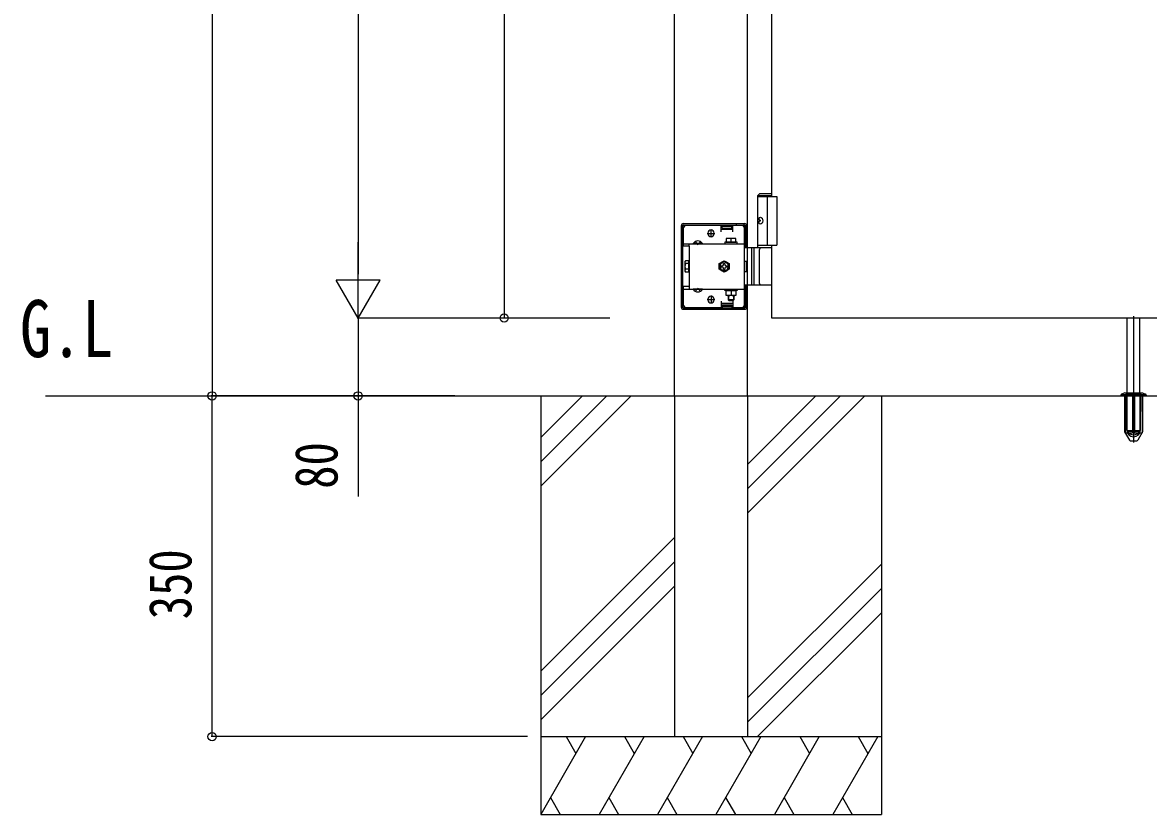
# Model space of a CAD drawing. Units: millimetres, scale not verified. Extents: x -4205 to 4205, y -2970 to 2970.
# Drawn here: x -2162 to -1006, y -260 to 554 of the extents above; entities that cross this region are included whole.
import ezdxf
from ezdxf.enums import TextEntityAlignment as Align

# ---------------------------------------------------------------- set-up
doc = ezdxf.new("R2010")
doc.units = ezdxf.units.MM
doc.header["$LTSCALE"] = 12
for name, color, linetype in [('0-2_USER1', 3, 'Continuous'), ('0-4_YKK_A1', 4, 'Continuous'), ('0-5_YKK_D', 6, 'Continuous')]:
    doc.layers.add(name, color=color, linetype=linetype)
doc.styles.add('ＭＳ ゴシック', font='')
doc.styles.get('ＭＳ ゴシック').set_extended_font_data('MS Gothic')

msp = doc.modelspace()

# ---------------------------------------------------------------- linework, layer by layer
at = {"layer": '0-4_YKK_A1'}
for p, q in [((-1492.48, 170), (-1492.48, 1466.5)), ((-1417.48, 170), (-1417.48, 1466.5)), ((-1392.48, 375), (-1392.48, 1325)), ((-1404.98, 378), (-1406.98, 376)), ((-1406.98, 322), (-1406.98, 376)), ((-1406.98, 376), (-1392.48, 376)), ((-1404.98, 378), (-1392.48, 378)), ((-1397.48, 375), (-1397.48, 325)), ((-1483.48, 347), (-1420.48, 347)), ((-1428.98, 345.5), (-1428.98, 347)), ((-1420.98, 345.5), (-1420.98, 347)), ((-1405.68, 352.1), (-1406.28, 352.1)), ((-1405.68, 347.9), (-1406.28, 347.9)), ((-1404.67, 350.42), (-1405.26, 350.42)), ((-1404.67, 349.58), (-1405.26, 349.58)), ((-1485.48, 261), (-1485.48, 345)), ((-1483.98, 261), (-1483.98, 345)), ((-1483.48, 345.5), (-1420.48, 345.5)), ((-1483.48, 342), (-1483.48, 323.7)), ((-1444.48, 345), (-1480.48, 345)), ((-1458.98, 337), (-1450.98, 337)), ((-1458.23, 336.75), (-1458.23, 337.25)), ((-1454.98, 333), (-1454.98, 341)), ((-1451.73, 336.75), (-1451.73, 337.25)), ((-1444.48, 338.5), (-1444.48, 345)), ((-1432.48, 344), (-1444.48, 344)), ((-1432.48, 341), (-1444.48, 341)), ((-1443.48, 342.5), (-1443.48, 345.5)), ((-1443.48, 342.5), (-1433.48, 342.5)), ((-1433.48, 342.5), (-1433.48, 345.5)), ((-1432.48, 338.5), (-1432.48, 345)), ((-1423.48, 345), (-1432.48, 345)), ((-1420.48, 264), (-1420.48, 342)), ((-1419.98, 322), (-1419.98, 345)), ((-1418.48, 322), (-1418.48, 345)), ((-1483.48, 326.2), (-1420.48, 326.2)), ((-1477.48, 323.7), (-1477.48, 326.2)), ((-1473.23, 326.71), (-1473.23, 326.2)), ((-1463.73, 326.71), (-1473.23, 326.71)), ((-1463.73, 326.2), (-1473.23, 326.2)), ((-1470.83, 328.7), (-1469.63, 326.23)), ((-1469.63, 326.23), (-1468.48, 325.62)), ((-1467.34, 326.23), (-1468.48, 325.62)), ((-1466.13, 328.7), (-1467.34, 326.23)), ((-1463.73, 326.71), (-1463.73, 326.2)), ((-1440.73, 327.8), (-1440.73, 326.2)), ((-1428.23, 327.8), (-1440.73, 327.8)), ((-1440.73, 326.2), (-1428.23, 326.2)), ((-1439.48, 331.8), (-1439.48, 327.8)), ((-1429.48, 331.8), (-1439.48, 331.8)), ((-1439.48, 327.8), (-1429.48, 327.8)), ((-1434.48, 327.8), (-1434.48, 331.37)), ((-1429.48, 327.8), (-1429.48, 331.8)), ((-1428.23, 326.2), (-1428.23, 327.8)), ((-1406.98, 325), (-1387.48, 325)), ((-1477.48, 323.7), (-1483.48, 323.7)), ((-1477.48, 323.7), (-1477.48, 282.3)), ((-1417.48, 322), (-1420.48, 322)), ((-1419.98, 323.7), (-1418.48, 323.7)), ((-1392.48, 322), (-1417.48, 322)), ((-1413.48, 322), (-1413.48, 284)), ((-1410.98, 322), (-1410.98, 284)), ((-1405.29, 285.5), (-1405.29, 320.5)), ((-1481.78, 308), (-1481.33, 308.77)), ((-1481.78, 308), (-1481.78, 298)), ((-1477.78, 308.77), (-1481.33, 308.77)), ((-1477.78, 305.89), (-1481.33, 305.89)), ((-1477.78, 297.23), (-1477.78, 308.77)), ((-1477.78, 306.9), (-1477.48, 306.9)), ((-1477.78, 299.1), (-1477.78, 306.9)), ((-1446.48, 305.89), (-1441.48, 308.77)), ((-1446.48, 300.11), (-1446.48, 305.89)), ((-1444.63, 303.6), (-1443.39, 303.6)), ((-1444.63, 302.4), (-1444.63, 303.6)), ((-1443.39, 302.4), (-1444.63, 302.4)), ((-1442.08, 304.91), (-1442.08, 306.15)), ((-1442.08, 306.15), (-1440.88, 306.15)), ((-1441.48, 308.77), (-1436.48, 305.89)), ((-1440.88, 306.15), (-1440.88, 304.91)), ((-1440.88, 301.09), (-1440.88, 299.85)), ((-1438.33, 302.4), (-1439.57, 302.4)), ((-1436.48, 305.89), (-1436.48, 300.11)), ((-1481.78, 298), (-1481.33, 297.23)), ((-1477.78, 300.11), (-1481.33, 300.11)), ((-1477.78, 297.23), (-1481.33, 297.23)), ((-1477.78, 299.1), (-1477.48, 299.1)), ((-1441.48, 297.23), (-1446.48, 300.11)), ((-1436.48, 300.11), (-1441.48, 297.23)), ((-1477.48, 282.3), (-1483.48, 282.3)), ((-1483.48, 282.3), (-1483.48, 264)), ((-1483.48, 279.8), (-1420.48, 279.8)), ((-1477.48, 282.3), (-1477.48, 279.8)), ((-1463.73, 279.8), (-1473.23, 279.8)), ((-1473.23, 279.29), (-1473.23, 279.8)), ((-1463.73, 279.29), (-1473.23, 279.29)), ((-1470.83, 277.3), (-1469.63, 279.77)), ((-1469.63, 279.77), (-1468.48, 280.38)), ((-1467.34, 279.77), (-1468.48, 280.38)), ((-1466.13, 277.3), (-1467.34, 279.77)), ((-1463.73, 279.29), (-1463.73, 279.8)), ((-1440.73, 279.8), (-1428.23, 279.8)), ((-1440.73, 278.2), (-1440.73, 279.8)), ((-1428.23, 278.2), (-1440.73, 278.2)), ((-1439.48, 273.2), (-1439.48, 278.2)), ((-1439.48, 278.2), (-1429.48, 278.2)), ((-1437.68, 279.8), (-1437.68, 278.2)), ((-1434.48, 278.2), (-1434.48, 273.63)), ((-1431.28, 279.8), (-1431.28, 278.2)), ((-1429.48, 278.2), (-1429.48, 273.2)), ((-1428.23, 279.8), (-1428.23, 278.2)), ((-1420.48, 284), (-1417.48, 284)), ((-1419.98, 261), (-1419.98, 284)), ((-1419.98, 282.3), (-1418.48, 282.3)), ((-1418.48, 261), (-1418.48, 284)), ((-1417.48, 284), (-1392.48, 284)), ((-1458.98, 269), (-1450.98, 269)), ((-1458.23, 269.25), (-1458.23, 268.75)), ((-1454.98, 273), (-1454.98, 265)), ((-1451.73, 269.25), (-1451.73, 268.75)), ((-1444.48, 267.5), (-1444.48, 261)), ((-1429.48, 273.2), (-1439.48, 273.2)), ((-1437.48, 273.2), (-1437.48, 268.8)), ((-1437.48, 268.8), (-1436.48, 267.8)), ((-1431.48, 268.8), (-1437.48, 268.8)), ((-1436.94, 273.2), (-1436.94, 268.26)), ((-1432.48, 267.8), (-1436.48, 267.8)), ((-1431.48, 268.8), (-1432.48, 267.8)), ((-1432.48, 267.5), (-1432.48, 261)), ((-1432.02, 273.2), (-1432.02, 268.26)), ((-1431.48, 273.2), (-1431.48, 268.8)), ((-1483.48, 260.5), (-1420.48, 260.5)), ((-1483.48, 259), (-1420.48, 259)), ((-1480.48, 261), (-1444.48, 261)), ((-1432.48, 265), (-1444.48, 265)), ((-1432.48, 262), (-1444.48, 262)), ((-1443.48, 263.5), (-1443.48, 260.5)), ((-1443.48, 263.5), (-1433.48, 263.5)), ((-1433.48, 263.5), (-1433.48, 260.5)), ((-1432.48, 261), (-1423.48, 261)), ((-1428.98, 259), (-1428.98, 260.5)), ((-1420.98, 259), (-1420.98, 260.5)), ((-1027.48, 173), (-1027.48, 250)), ((-1020.98, 252), (-1020.98, 122)), ((-1014.48, 173), (-1014.48, 250)), ((-2138.65, 170), (138.24, 170)), ((-1629.98, 170), (-1629.98, -260)), ((-1587.19, 170), (-1629.98, 127.21)), ((-1562.19, 170), (-1629.98, 102.21)), ((-1537.19, 170), (-1629.98, 77.21)), ((-1492.48, 170), (-1492.48, -180)), ((-1417.48, 170), (-1417.48, -180)), ((-1347.19, 170), (-1417.48, 99.71)), ((-1322.19, 170), (-1417.48, 74.71)), ((-1297.19, 170), (-1417.48, 49.71)), ((-1279.98, 170), (-1279.98, -260)), ((-1033.98, 170.84), (-1033.98, 170)), ((-1033.98, 170), (-1007.98, 170)), ((-1033.69, 171.54), (-1008.27, 171.54)), ((-1029.98, 173), (-1033.32, 171.78)), ((-1030.23, 170), (-1030.23, 132.97)), ((-1029.98, 173), (-1011.98, 173)), ((-1029.67, 170), (-1029.67, 132)), ((-1028.81, 173), (-1028.31, 172.5)), ((-1027.98, 134.94), (-1028.31, 172.5)), ((-1028.31, 172.5), (-1013.65, 172.5)), ((-1021.98, 170), (-1021.98, 132)), ((-1019.98, 170), (-1019.98, 132)), ((-1014.48, 173), (-1014.48, 134.2)), ((-1013.98, 134.94), (-1013.65, 172.5)), ((-1013.15, 173), (-1013.65, 172.5)), ((-1012.29, 170), (-1012.29, 132)), ((-1011.98, 173), (-1008.64, 171.78)), ((-1011.73, 170), (-1011.73, 132.97)), ((-1007.98, 170.84), (-1007.98, 170)), ((-1030.23, 132.97), (-1025.34, 124.5)), ((-1029.67, 132), (-1021.98, 132)), ((-1027.43, 133.88), (-1027.43, 134.2)), ((-1027.43, 133.88), (-1014.53, 133.88)), ((-1021.98, 132.97), (-1019.98, 132.97)), ((-1019.98, 132), (-1012.29, 132)), ((-1011.73, 132.97), (-1016.62, 124.5)), ((-1014.53, 134.2), (-1014.53, 133.88)), ((-1024.47, 124), (-1017.49, 124)), ((-1492.48, 24.71), (-1629.98, -112.79)), ((-1492.48, -0.29), (-1629.98, -137.79)), ((-1279.98, -2.79), (-1417.48, -140.29)), ((-1492.48, -25.29), (-1629.98, -162.79)), ((-1279.98, -27.79), (-1417.48, -165.29)), ((-1279.98, -52.79), (-1407.19, -180)), ((-1629.98, -180), (-1279.98, -180)), ((-1583.79, -180), (-1629.98, -260)), ((-1603.79, -180), (-1593.79, -197.32)), ((-1523.79, -180), (-1569.98, -260)), ((-1543.79, -180), (-1533.79, -197.32)), ((-1463.79, -180), (-1509.98, -260)), ((-1492.48, -180), (-1417.48, -180)), ((-1483.79, -180), (-1473.79, -197.32)), ((-1403.79, -180), (-1449.98, -260)), ((-1423.79, -180), (-1413.79, -197.32)), ((-1343.79, -180), (-1389.98, -260)), ((-1363.79, -180), (-1353.79, -197.32)), ((-1283.79, -180), (-1329.98, -260)), ((-1303.79, -180), (-1293.79, -197.32)), ((-1619.98, -242.68), (-1609.98, -260)), ((-1559.98, -242.68), (-1549.98, -260)), ((-1499.98, -242.68), (-1489.98, -260)), ((-1439.98, -242.68), (-1429.98, -260)), ((-1379.98, -242.68), (-1369.98, -260)), ((-1319.98, -242.68), (-1309.98, -260)), ((-1629.98, -260), (-1279.98, -260))]:
    msp.add_line(p, q, dxfattribs=at)
for points in [[(-1392.48, 1450), (-992.48, 1450), (-992.48, 250), (-1392.48, 250), (-1392.48, 325)], [(-1406.98, 375), (-1387.48, 375), (-1387.48, 325)], [(-1406.39, 351.26), (-1406.42, 351.1), (-1406.46, 350.94), (-1406.53, 350.79), (-1406.61, 350.67), (-1406.71, 350.56), (-1406.77, 350.51)], [(-1406.77, 349.49), (-1406.71, 349.44), (-1406.61, 349.33), (-1406.53, 349.21), (-1406.46, 349.06), (-1406.42, 348.9), (-1406.39, 348.74)], [(-1405.26, 350.42), (-1405.37, 350.44), (-1405.48, 350.48), (-1405.58, 350.56), (-1405.67, 350.67), (-1405.74, 350.79), (-1405.78, 350.94), (-1405.8, 351.1), (-1405.8, 351.26)], [(-1405.8, 348.74), (-1405.8, 348.9), (-1405.78, 349.06), (-1405.74, 349.21), (-1405.67, 349.33), (-1405.58, 349.44), (-1405.48, 349.52), (-1405.37, 349.56), (-1405.26, 349.58)], [(-1440.88, 299.85), (-1442.08, 299.85), (-1442.08, 301.09)], [(-1439.57, 303.6), (-1438.33, 303.6), (-1438.33, 302.4)], [(-1420.48, 297.9), (-1418.48, 297.9), (-1418.48, 308.1), (-1420.48, 308.1)], [(-1014.48, 134.2), (-1027.48, 134.2), (-1027.48, 173)]]:
    msp.add_lwpolyline(points, dxfattribs=at)
for centre, radius, start, end in [((-1483.48, 345), 2, 90, 180), ((-1420.48, 345), 2, 0, 90), ((-1483.48, 345), 0.5, 90, 180), ((-1480.48, 342), 3, 90, 180), ((-1454.98, 337.25), 3.25, 0, 180), ((-1454.98, 336.75), 3.25, 180, 0), ((-1423.48, 342), 3, 0, 90), ((-1420.48, 345), 0.5, 0, 90), ((-1468.48, 323.43), 5.77, 34.65097, 145.34903), ((-1436.98, 324.37), 7.43, 70.34714, 109.65286), ((-1431.98, 324.37), 7.43, 70.34714, 109.65286), ((-1403.79, 320.5), 1.5, 90, 180), ((-1479.22, 307.33), 2.56, 145.61575, 214.38425), ((-1472.23, 303), 9.55, 162.41205, 197.58795), ((-1441.48, 303), 5, 103.11701, 349.84078), ((-1441.48, 303), 4.3, 96.72822, 356.22957), ((-1443.39, 304.91), 1.31, 270, 0), ((-1443.39, 301.09), 1.31, 0, 90), ((-1441.48, 303), 5, 349.84078, 103.11701), ((-1441.48, 303), 4.3, 356.22957, 96.72822), ((-1439.57, 304.91), 1.31, 180, 270), ((-1439.57, 301.09), 1.31, 90, 180), ((-1479.22, 298.67), 2.56, 145.61575, 214.38425), ((-1468.48, 282.57), 5.77, 214.65097, 325.34903), ((-1403.79, 285.5), 1.5, 180, 270), ((-1454.98, 269.25), 3.25, 0, 180), ((-1454.98, 268.75), 3.25, 180, 0), ((-1436.98, 280.63), 7.43, 250.34714, 289.65286), ((-1431.98, 280.63), 7.43, 250.34714, 289.65286), ((-1483.48, 261), 2, 180, 270), ((-1483.48, 261), 0.5, 180, 270), ((-1480.48, 264), 3, 180, 270), ((-1423.48, 264), 3, 270, 0), ((-1420.48, 261), 0.5, 270, 0), ((-1420.48, 261), 2, 270, 0), ((-1032.98, 170.84), 1, 110, 180), ((-1008.98, 170.84), 1, 0, 70), ((-1020.98, 135), 7, 180.5, 359.5), ((-1020.98, 137.3), 7.3, 207.94179, 270), ((-1020.98, 137.3), 7.3, 270, 332.05821), ((-1024.47, 125), 1, 210, 270), ((-1017.49, 125), 1, 270, 330)]:
    msp.add_arc(centre, radius, start, end, dxfattribs=at)
msp.add_ellipse((-1404.32, 350), major_axis=(0, -3.5), ratio=0.707107, dxfattribs=at)
for centre, start_param, end_param in [((-1400.09, 350), 1.3352921, 1.4303349), ((-1400.09, 350), 1.7112577, 1.8063006), ((-1399.5, 350), 1.3352921, 1.4303349), ((-1399.5, 350), 1.7112577, 1.8063006), ((-1398.31, 350), 1.5241127, 1.6174799)]:
    msp.add_ellipse(centre, major_axis=(0, 9), ratio=0.707107, start_param=start_param, end_param=end_param, dxfattribs=at)
at = {"layer": '0-5_YKK_D'}
for p, q in [((-1967.48, 1470), (-1967.48, 170)), ((-1817.48, 1405), (-1817.48, 295)), ((-1667.48, 1050), (-1667.48, 250)), ((-1817.48, 250), (-1817.48, 327.94)), ((-1817.48, 250), (-1839.98, 288.97)), ((-1794.98, 288.97), (-1839.98, 288.97)), ((-1817.48, 250), (-1794.98, 288.97)), ((-1558.86, 250), (-1818.48, 250)), ((-1558.86, 250), (-1818.48, 250)), ((-1558.86, 250), (-1668.48, 250)), ((-1718.2, 170), (-1968.48, 170)), ((-1718.2, 170), (-1968.48, 170)), ((-1967.48, -180), (-1967.48, 170)), ((-1718.2, 170), (-1818.48, 170)), ((-1643.48, -180), (-1968.48, -180))]:
    msp.add_line(p, q, dxfattribs=at)
msp.add_lwpolyline([(-1817.48, 250), (-1817.48, 170), (-1817.48, 66.6)], dxfattribs=at)
for centre in [(-1667.48, 250), (-1967.48, 170), (-1967.48, 170), (-1817.48, 170), (-1967.48, -180)]:
    msp.add_circle(centre, 4.25, dxfattribs=at)

# ---------------------------------------------------------------- texts
at = {"layer": '0-2_USER1', "style": 'ＭＳ ゴシック', "width": 0.8}
msp.add_text('G.L', height=58.65, dxfattribs=at).set_placement((-2164.83, 192.28), align=Align.BOTTOM_LEFT)
at = {"layer": '0-5_YKK_D', "style": 'ＭＳ ゴシック', "width": 0.8}
for s, p in [('80', (-1825.48, 74.6)), ('350', (-1975.48, -59.4))]:
    msp.add_text(s, height=43.99, rotation=90, dxfattribs=at).set_placement(p, align=Align.BOTTOM_LEFT)

doc.saveas('drawing.dxf')
